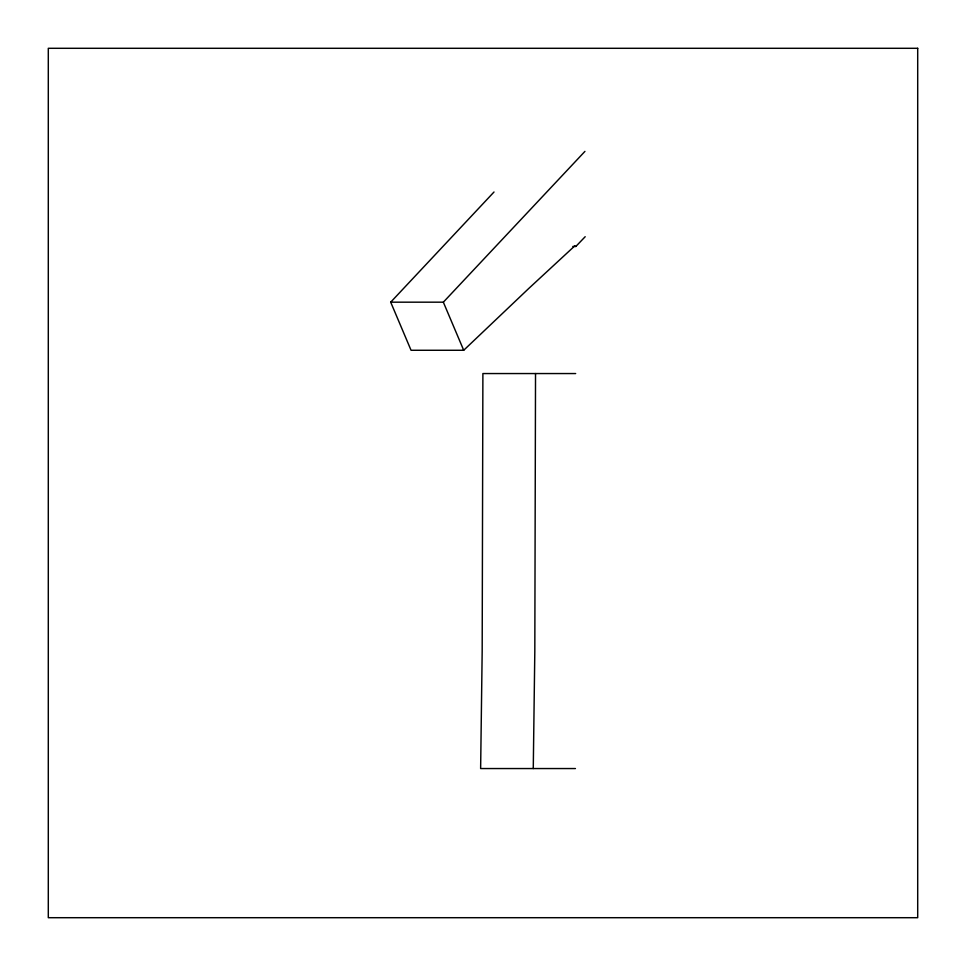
<?xml version="1.0" encoding="UTF-8"?>
<svg xmlns="http://www.w3.org/2000/svg" width="966" height="966" viewBox="0 0 966 966"><rect width="100%" height="100%" fill="white"/><g stroke="black" fill="none" stroke-linecap="round" stroke-linejoin="round"><path stroke-width="1.45" d="M533.268 768.55L534.814 651.289L535.526 373.552M585.191 236.706L575.857 246.439L574.782 245.895L528.704 288.52L463.704 350.272L411.057 350.272L390.699 302.177L494.012 192.005M390.699 302.177L443.346 302.177L584.937 151.384M572.85 246.439L575.857 246.439M575.664 373.552L482.891 373.552L482.179 651.289L480.633 768.55L575.434 768.55M443.346 302.177L463.704 350.272M917.7 48.3L48.3 48.3L48.3 917.7L917.7 917.7L917.7 48.3"/></g></svg>
